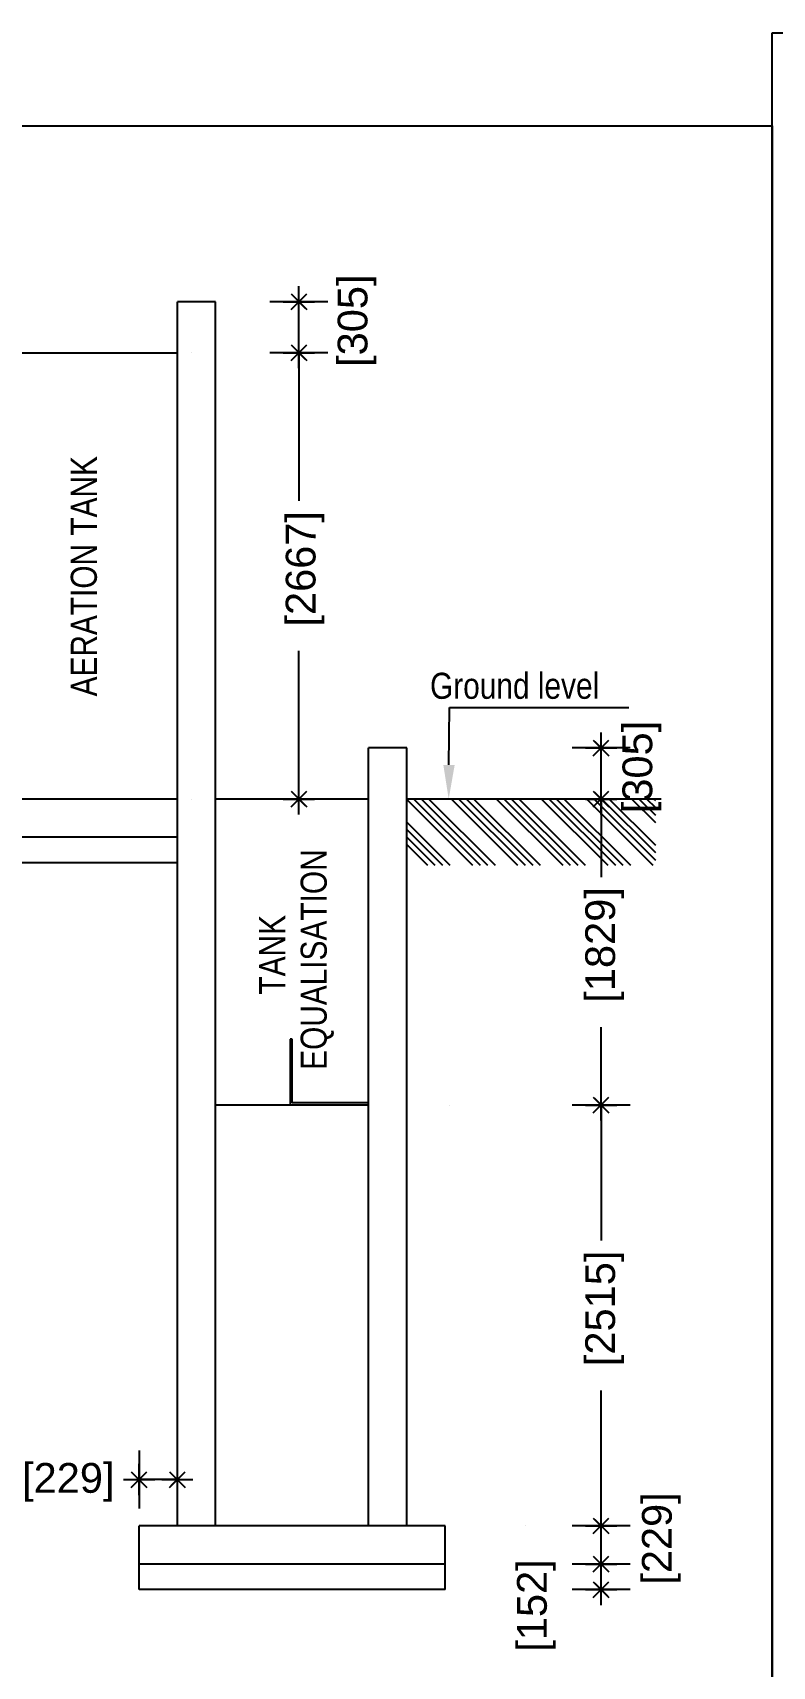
# Model space of a CAD drawing. Header units: metres. Extents: x 516 to 666, y 54 to 108.
# Drawn here: x 592.01 to 595.67, y 89.64 to 97.72 of the extents above; entities that cross this region are included whole.
import ezdxf

# ---------------------------------------------------------------- set-up
doc = ezdxf.new("R2010")
doc.units = ezdxf.units.M
doc.header["$LTSCALE"] = 30
doc.header["$MEASUREMENT"] = 0
doc.layers.get('0').update_dxf_attribs({"linetype": 'CONTINUOUS'})
doc.styles.add('ROMANS', font='arial.ttf')
doc.styles.get("Standard").update_dxf_attribs({"font": 'ARIALN.TTF', "height": 10})

msp = doc.modelspace()

# ---------------------------------------------------------------- linework, layer by layer
for p, q in [((578.2917, 97.2571), (595.6708, 97.2571)), ((593.2905, 96.3493), (593.3676, 96.4264)), ((593.2905, 96.4264), (593.3676, 96.3493)), ((593.3291, 96.3107), (593.3291, 96.465)), ((592.7277, 90.3315), (592.7277, 96.3878)), ((592.9169, 96.3878), (592.7277, 96.3878)), ((592.9169, 90.3315), (592.9169, 96.3878)), ((593.4727, 96.3878), (593.1854, 96.3878)), ((593.2519, 96.3878), (593.4062, 96.3878)), ((593.2975, 96.4194), (593.3606, 96.3563)), ((593.3291, 96.1355), (593.3291, 96.3878)), ((593.3291, 96.0583), (593.3291, 96.2127)), ((591.6552, 96.1355), (592.7277, 96.1355)), ((592.1299, 96.1355), (592.1299, 96.1355)), ((592.7981, 96.1355), (592.7981, 96.1355)), ((593.4727, 96.1355), (593.1854, 96.1355)), ((593.2519, 96.1355), (593.4062, 96.1355)), ((593.2905, 96.0969), (593.3676, 96.1741)), ((593.2905, 96.1741), (593.3676, 96.0969)), ((593.2975, 96.167), (593.3606, 96.104)), ((593.3606, 96.104), (593.2975, 96.167)), ((593.3291, 96.1355), (593.3291, 95.4026)), ((593.3291, 93.9274), (593.3291, 94.6603)), ((594.0714, 94.0957), (594.074, 94.3807)), ((594.074, 94.3807), (594.9605, 94.3807)), ((594.8239, 94.1026), (594.8239, 94.257)), ((593.674, 90.3315), (593.674, 94.1798)), ((593.8633, 94.1798), (593.674, 94.1798)), ((593.8633, 90.3315), (593.8633, 94.1798)), ((594.9676, 94.1798), (594.6802, 94.1798)), ((594.7467, 94.1798), (594.9011, 94.1798)), ((594.7853, 94.1412), (594.8625, 94.2184)), ((594.7853, 94.2184), (594.8625, 94.1412)), ((594.7924, 94.2113), (594.8555, 94.1482)), ((594.8239, 93.9274), (594.8239, 94.1798)), ((593.3291, 93.8503), (593.3291, 94.0046)), ((594.8239, 93.8503), (594.8239, 94.0046)), ((592.7277, 93.9274), (591.4659, 93.9274)), ((592.7981, 93.9274), (592.7981, 93.9274)), ((593.674, 93.9274), (592.9169, 93.9274)), ((593.2519, 93.9274), (593.4062, 93.9274)), ((593.2905, 93.8889), (593.3676, 93.966)), ((593.2905, 93.966), (593.3676, 93.8889)), ((593.2975, 93.959), (593.3606, 93.8959)), ((595.1216, 93.9274), (593.8633, 93.9274)), ((594.1896, 93.5982), (593.8633, 93.9245)), ((594.2267, 93.5982), (593.8975, 93.9274)), ((594.2639, 93.5982), (593.9347, 93.9274)), ((594.3011, 93.5982), (593.9718, 93.9274)), ((594.0723, 93.9274), (594.0723, 93.9274)), ((594.4126, 93.5982), (594.0834, 93.9274)), ((594.4498, 93.5982), (594.1205, 93.9274)), ((594.487, 93.5982), (594.1577, 93.9274)), ((594.5241, 93.5982), (594.1949, 93.9274)), ((594.6357, 93.5982), (594.3064, 93.9274)), ((594.6728, 93.5982), (594.3436, 93.9274)), ((594.71, 93.5982), (594.3808, 93.9274)), ((594.7472, 93.5982), (594.4179, 93.9274)), ((594.8587, 93.5982), (594.5295, 93.9274)), ((594.8959, 93.5982), (594.5666, 93.9274)), ((594.9331, 93.5982), (594.6038, 93.9274)), ((594.9702, 93.5982), (594.641, 93.9274)), ((594.9676, 93.9274), (594.6802, 93.9274)), ((594.7467, 93.9274), (594.9011, 93.9274)), ((595.0818, 93.5982), (594.7525, 93.9274)), ((594.7853, 93.8889), (594.8625, 93.966)), ((594.7853, 93.966), (594.8625, 93.8889)), ((595.0938, 93.6234), (594.7897, 93.9274)), ((594.8555, 93.8959), (594.7924, 93.959)), ((594.7924, 93.959), (594.8555, 93.8959)), ((594.8239, 93.9274), (594.8239, 93.5415)), ((595.0938, 93.6605), (594.8269, 93.9274)), ((595.0938, 93.6977), (594.864, 93.9274)), ((595.0938, 93.8092), (594.9756, 93.9274)), ((595.0938, 93.8464), (595.0127, 93.9274)), ((595.0938, 93.8836), (595.0499, 93.9274)), ((595.0938, 93.9208), (595.0871, 93.9274)), ((594.078, 93.5982), (593.8633, 93.813)), ((594.0409, 93.5982), (593.8633, 93.7758)), ((592.7277, 93.7382), (591.6552, 93.7382)), ((594.0037, 93.5982), (593.8633, 93.7386)), ((593.9665, 93.5982), (593.8633, 93.7015)), ((592.7277, 93.612), (591.7814, 93.612)), ((594.8239, 92.4133), (594.8239, 92.7993)), ((593.285, 92.7387), (593.285, 92.4133)), ((593.2955, 92.7387), (593.285, 92.7387)), ((593.2955, 92.4239), (593.2955, 92.7387)), ((594.8239, 92.3362), (594.8239, 92.4905)), ((593.674, 92.4133), (592.9169, 92.4133)), ((593.674, 92.4239), (593.2955, 92.4239)), ((594.0723, 92.4133), (594.0723, 92.4133)), ((594.9676, 92.4133), (594.6802, 92.4133)), ((594.7467, 92.4133), (594.9011, 92.4133)), ((594.7853, 92.3748), (594.8625, 92.4519)), ((594.7853, 92.4519), (594.8625, 92.3748)), ((594.8555, 92.3818), (594.7924, 92.4449)), ((594.7924, 92.4449), (594.8555, 92.3818)), ((594.8239, 92.4133), (594.8239, 91.7435)), ((594.8239, 90.3315), (594.8239, 91.0013)), ((592.5384, 90.7042), (592.5384, 90.4168)), ((592.5384, 90.4834), (592.5384, 90.6377)), ((592.7277, 90.4834), (592.7277, 90.6377)), ((592.4612, 90.5605), (592.6156, 90.5605)), ((592.4998, 90.5219), (592.577, 90.5991)), ((592.4998, 90.5991), (592.577, 90.5219)), ((592.57, 90.5921), (592.5069, 90.529)), ((592.7277, 90.5605), (592.5384, 90.5605)), ((592.6505, 90.5605), (592.8049, 90.5605)), ((592.6891, 90.5219), (592.7663, 90.5991)), ((592.6891, 90.5991), (592.7663, 90.5219)), ((592.7592, 90.5921), (592.6961, 90.529)), ((594.7853, 90.2929), (594.8625, 90.3701)), ((594.7853, 90.3701), (594.8625, 90.2929)), ((594.7924, 90.363), (594.8555, 90.2999)), ((594.7924, 90.363), (594.8555, 90.2999)), ((594.8239, 90.2543), (594.8239, 90.4086)), ((592.5384, 90.016), (592.5384, 90.3315)), ((594.0525, 90.3315), (592.5384, 90.3315)), ((592.7277, 90.3315), (592.7277, 90.3315)), ((594.0525, 90.016), (594.0525, 90.3315)), ((594.4509, 90.3315), (594.4509, 90.3315)), ((594.9676, 90.3315), (594.6802, 90.3315)), ((594.7467, 90.3315), (594.9011, 90.3315)), ((594.8239, 90.1422), (594.8239, 90.3315)), ((594.8239, 90.065), (594.8239, 90.2194)), ((594.0525, 90.1422), (592.5384, 90.1422)), ((594.4509, 90.1422), (594.4509, 90.1422)), ((594.9676, 90.1422), (594.6802, 90.1422)), ((594.7467, 90.1422), (594.9011, 90.1422)), ((594.7853, 90.1036), (594.8625, 90.1808)), ((594.7853, 90.1808), (594.8625, 90.1036)), ((594.7924, 90.1738), (594.8555, 90.1107)), ((594.7924, 90.1738), (594.8555, 90.1107)), ((594.8239, 90.1422), (594.8239, 90.1422)), ((594.8239, 90.016), (594.8239, 90.1422)), ((594.7853, 89.9774), (594.8625, 90.0546)), ((594.7853, 90.0546), (594.8625, 89.9774)), ((594.7924, 90.0476), (594.8555, 89.9845)), ((594.8239, 89.9389), (594.8239, 90.0932)), ((594.0525, 90.016), (592.5384, 90.016)), ((594.9676, 90.016), (594.6802, 90.016)), ((594.7467, 90.016), (594.9011, 90.016)), ((594.8239, 90.016), (594.8239, 90.016))]:
    msp.add_line(p, q)
for points in [[(595.6708, 97.7187), (609.0862, 97.7187), (609.0862, 89.5495), (595.6708, 89.5495)], [(578.2917, 97.2571), (595.6708, 97.2571), (595.6708, 89.5495), (578.2917, 89.5495)]]:
    msp.add_lwpolyline(points, close=True)
msp.add_solid([(594.0699, 93.9274), (594.0995, 94.0954), (594.0434, 94.0959)])

# ---------------------------------------------------------------- texts
at = {"style": 'ROMANS'}
for s, p in [(' [305]', (593.668, 96.008)), (' [2667]', (593.4111, 94.7234)), (' [305]', (595.0767, 93.7999)), (' [1829]', (594.8928, 92.8624)), (' [2515]', (594.8928, 91.0644)), (' [229]', (595.1732, 89.9831)), (' [152]', (594.5551, 89.6516))]:
    msp.add_text(s, height=0.1472, rotation=90, dxfattribs=at).set_placement(p)
for s, height, p in [(' AERATION TANK', 0.128816, (592.3294, 94.3941)), (' EQUALISATION   ', 0.128816, (593.4666, 92.5466)), ('   TANK', 0.12882, (593.2611, 92.8369))]:
    msp.add_text(s, height=height, rotation=90).set_placement(p)
msp.add_text(' Ground level', height=0.128816).set_placement((593.9367, 94.4231))
msp.add_text(' [229]', height=0.1472, dxfattribs=at).set_placement((591.9024, 90.4951))

doc.saveas('drawing.dxf')
